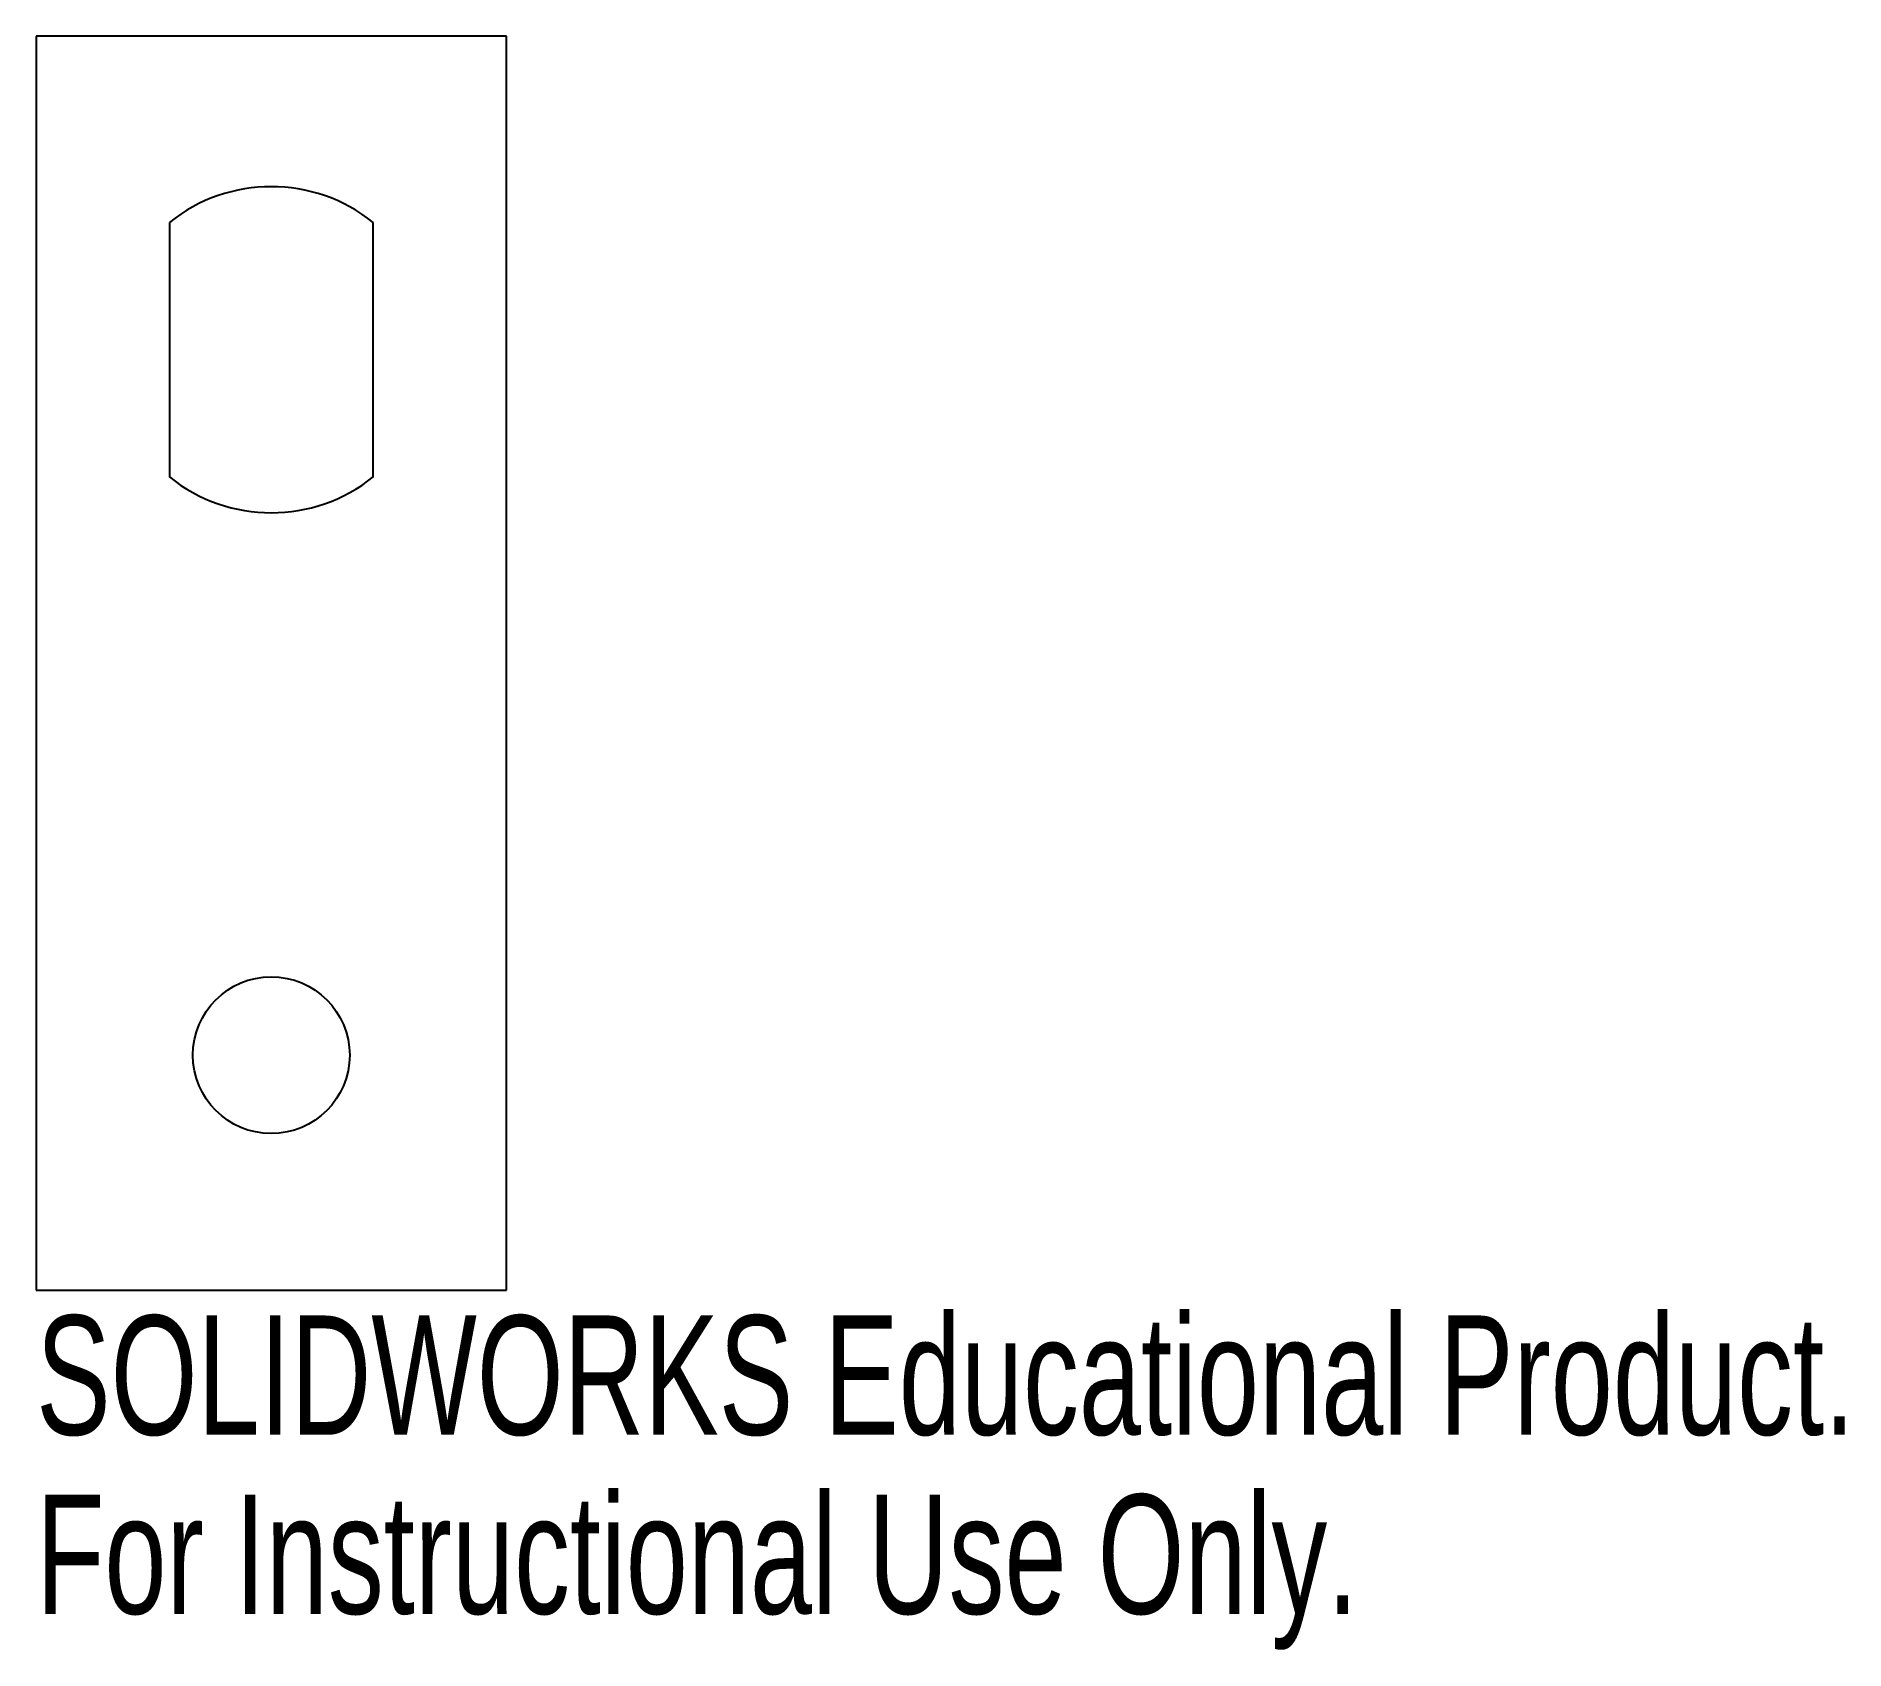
# Model space of a CAD drawing. Header units: inches. Extents: x -0.38 to 2.51, y -1.57 to 1.
import ezdxf

# ---------------------------------------------------------------- set-up
doc = ezdxf.new("R2010")
doc.units = ezdxf.units.IN
doc.header["$MEASUREMENT"] = 0
doc.styles.add('SLDTEXTSTYLE0', font='TXT', dxfattribs={"width": 0.7})

msp = doc.modelspace()

# ---------------------------------------------------------------- linework, layer by layer
at = {"color": 7, "linetype": 'Continuous', "lineweight": 25}
for p, q in [((0.375, 1), (-0.375, 1)), ((-0.375, 1), (-0.375, -1)), ((0.375, -1), (0.375, 1)), ((-0.1625, 0.703), (-0.1625, 0.297)), ((0.1625, 0.297), (0.1625, 0.703)), ((-0.375, -1), (0.375, -1))]:
    msp.add_line(p, q, dxfattribs=at)
msp.add_circle((0, -0.625), 0.125, dxfattribs=at)
for start, end in [(51.3178, 128.6822), (231.3178, 308.6822)]:
    msp.add_arc((0, 0.5), 0.26, start, end, dxfattribs=at)

# ---------------------------------------------------------------- texts
at = {"color": 7, "linetype": 'Continuous', "char_height": 0.1903, "attachment_point": 1, "style": 'SLDTEXTSTYLE0'}
for s, insert in [('SOLIDWORKS Educational Product.', (-0.375, -1.0401)), ('For Instructional Use Only.', (-0.375, -1.3256))]:
    msp.add_mtext(s, dxfattribs=dict(at, insert=insert))

doc.saveas('drawing.dxf')
